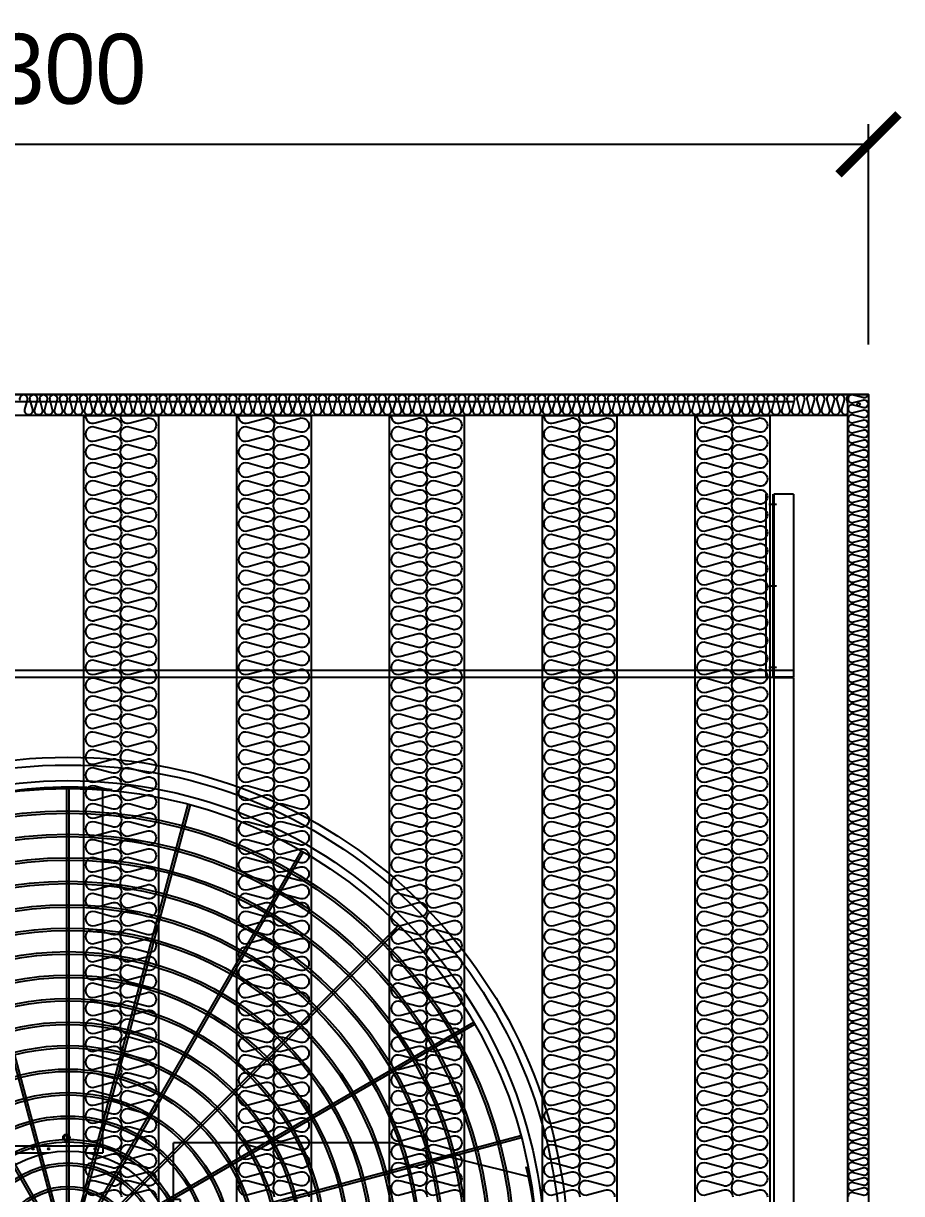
# Model space of a CAD drawing. Header units: millimetres. Extents: x 2458 to 31865, y 2044 to 22839.
# Drawn here: x 7449 to 9207, y 10378 to 12720 of the extents above; entities that cross this region are included whole.
import ezdxf

# ---------------------------------------------------------------- set-up
doc = ezdxf.new("R2010")
doc.units = ezdxf.units.MM
doc.linetypes.add('CENTER', pattern=[2, 1.25, -0.25, 0.25, -0.25])
doc.linetypes.add('HIDDEN', pattern=[0.375, 0.25, -0.125])
for name, color, linetype in [('center', 1, 'CENTER'), ('LINE', 7, 'Continuous'), ('SMS', 220, 'Continuous'), ('냉각탑', 4, 'Continuous'), ('냉각탑_dim', 1, 'Continuous'), ('숨은선', 5, 'HIDDEN')]:
    doc.layers.add(name, color=color, linetype=linetype)
doc.styles.add('HY울릉도L', font='')
doc.styles.get('HY울릉도L').set_extended_font_data('HY울릉도L')
doc.dimstyles.new('성지DIM', dxfattribs={"dimtxt": 3.5, "dimasz": 3, "dimexe": 1, "dimexo": 2.5, "dimgap": 2, "dimtad": 1, "dimdec": 0, "dimzin": 3, "dimdsep": 46, "dimtxsty": 'HY울릉도L', "dimblk": 'ARCHTICK', "dimcen": -2, "dimclrd": 256, "dimclre": 256, "dimclrt": 7, "dimadec": 0, "dimazin": 0, "dimtfac": 1, "dimtdec": 0, "dimtofl": 0, "dimtmove": 0, "dimatfit": 3, "dimfxl": 1, "dimtolj": 1, "dimtzin": 0, "dimlwe": -1, "dimarcsym": 0})

# ---------------------------------------------------------------- blocks, each defined once
blk = doc.blocks.new('_ArchTick')
at = {"color": 0, "linetype": 'ByBlock', "const_width": 0.15}
blk.add_lwpolyline([(-0.5, -0.5), (0.5, 0.5)], dxfattribs=at)
blk = doc.blocks.new('*D404')
at = {"layer": 'Defpoints', "color": 0, "transparency": 16777216}
for p in [(9141.1, 12477.7), (5841.3, 11977.3), (9141.1, 11977.3)]:
    blk.add_point(p, dxfattribs=at)
at = {"layer": '냉각탑_dim', "transparency": 16777216}
for p, q in [((5841.3, 12077.3), (5841.3, 12517.7)), ((9141.1, 12077.3), (9141.1, 12517.7))]:
    blk.add_line(p, q, dxfattribs=at)
at = {"layer": '냉각탑_dim', "lineweight": -2, "transparency": 16777216}
blk.add_line((5841.3, 12477.7), (9141.1, 12477.7), dxfattribs=at)
at = {"layer": '냉각탑_dim', "lineweight": -2, "transparency": 16777216, "xscale": 120, "yscale": 120, "zscale": 120, "rotation": 180}
blk.add_blockref('_ArchTick', (5841.3, 12477.7), dxfattribs=at)
at = {"layer": '냉각탑_dim', "lineweight": -2, "transparency": 16777216, "xscale": 120, "yscale": 120, "zscale": 120}
blk.add_blockref('_ArchTick', (9141.1, 12477.7), dxfattribs=at)
at = {"layer": '냉각탑_dim', "color": 7, "transparency": 16777216, "insert": (7491.2, 12627.7), "char_height": 140, "attachment_point": 5, "style": 'HY울릉도L'}
blk.add_mtext('\\A1;3300', dxfattribs=at)
blk = doc.blocks.new('A$C1FB73ED1')
for p, q in [((1277, 1342.9), (1277, 2480)), ((1283, 1342.9), (1283, 2480)), ((1260.8, 1340), (966.5, 2438.3)), ((1266.6, 1341.6), (972.3, 2439.9)), ((1293.4, 1341.6), (1587.7, 2439.9)), ((1299.2, 1340), (1593.5, 2438.3)), ((1245.9, 1333), (677.4, 2317.7)), ((1251.1, 1336), (682.6, 2320.7)), ((1308.9, 1336), (1877.4, 2320.7)), ((1314.1, 1333), (1882.6, 2317.7)), ((1233.4, 1322.4), (429.4, 2126.4)), ((1237.6, 1326.6), (433.6, 2130.6)), ((1322.4, 1326.6), (2126.4, 2130.6)), ((1326.6, 1322.4), (2130.6, 2126.4)), ((1224, 1308.9), (239.3, 1877.4)), ((1227, 1314.1), (242.3, 1882.6)), ((1333, 1314.1), (2317.7, 1882.6)), ((1336, 1308.9), (2320.7, 1877.4)), ((1218.4, 1293.4), (120.1, 1587.7)), ((1220, 1299.2), (121.7, 1593.5)), ((1340, 1299.2), (2438.3, 1593.5)), ((1341.6, 1293.4), (2439.9, 1587.7)), ((1217.1, 1283), (80, 1283)), ((1217.1, 1277), (80, 1277)), ((1218.4, 1266.6), (120.1, 972.3)), ((1220, 1260.8), (121.7, 966.5)), ((1340, 1260.8), (2438.3, 966.5)), ((1341.6, 1266.6), (2439.9, 972.3)), ((1342.9, 1283), (2480, 1283)), ((1342.9, 1277), (2480, 1277)), ((1224, 1251.1), (239.3, 682.6)), ((1227, 1245.9), (242.3, 677.4)), ((1233.4, 1237.6), (429.4, 433.6)), ((1237.6, 1233.4), (433.6, 429.4)), ((1245.9, 1227), (677.4, 242.3)), ((1314.1, 1227), (1882.6, 242.3)), ((1322.4, 1233.4), (2126.4, 429.4)), ((1326.6, 1237.6), (2130.6, 433.6)), ((1333, 1245.9), (2317.7, 677.4)), ((1336, 1251.1), (2320.7, 682.6)), ((1251.1, 1224), (682.6, 239.3)), ((1260.8, 1220), (966.5, 121.7)), ((1266.6, 1218.4), (972.3, 120.1)), ((1277, 1217.1), (1277, 80)), ((1283, 1217.1), (1283, 80)), ((1293.4, 1218.4), (1587.7, 120.1)), ((1299.2, 1220), (1593.5, 121.7)), ((1308.9, 1224), (1877.4, 239.3))]:
    blk.add_line(p, q)
for radius in [1280, 1260, 1220, 1200]:
    blk.add_circle((1280, 1280), radius)
at = {"ltscale": 5}
for radius in [1143, 1137, 1083, 1077, 1023, 1017, 963, 957, 903, 897, 843, 837, 783, 777, 723, 717, 663, 657, 603, 597, 543, 537, 483, 477, 423, 417, 363, 357, 303, 297, 243, 237, 183, 177, 123, 117, 63, 57, 40, 21]:
    blk.add_circle((1280, 1280), radius, dxfattribs=at)
at = {"color": 7}
blk.add_circle((1280, 1280), 273.5, dxfattribs=at)
at = {"layer": 'LINE', "color": 7}
for p, q in [((985.2, 2053.4), (1071.5, 2459.4)), ((1368.2, 2477.5), (1368.2, 1567)), ((985.2, 2053.4), (985.2, 1550)), ((1130.8, 1567), (1369.4, 1567)), ((1130.8, 1567), (1369.4, 1567)), ((1130.8, 1567), (1130.8, 1549)), ((1130.8, 1567), (1130.8, 1549)), ((1369.4, 1567), (1369.4, 1549)), ((1369.4, 1567), (1369.4, 1549)), ((2111.5, 1574.8), (1550, 1574.8)), ((1550, 1429.2), (1550, 1574.8)), ((1550, 1429.2), (1550, 1574.8)), ((2111.5, 1574.8), (2457.5, 1488.5)), ((1130.8, 1550), (985.2, 1550)), ((1130.8, 1550), (985.2, 1550)), ((1130.8, 1549), (1230.5, 1549)), ((1130.8, 1549), (1230.5, 1549)), ((1329.5, 1549), (1369.4, 1549)), ((1329.5, 1549), (1369.4, 1549)), ((1549, 1429.2), (1549, 1329.5)), ((1549, 1429.2), (1549, 1329.5)), ((1567, 1429.2), (1549, 1429.2)), ((1567, 1429.2), (1549, 1429.2)), ((1567, 1429.2), (1567, 1190.6)), ((1567, 1429.2), (1567, 1190.6)), ((84.4, 1368.2), (993, 1368.2)), ((84.4, 1368.2), (993, 1368.2)), ((993, 1130.8), (993, 1369.4)), ((993, 1130.8), (993, 1369.4)), ((993, 1369.4), (1011, 1369.4)), ((993, 1369.4), (1011, 1369.4)), ((993, 1130.8), (993, 1369.4)), ((993, 1130.8), (993, 1369.4)), ((993, 1369.4), (1011, 1369.4)), ((993, 1369.4), (1011, 1369.4)), ((1011, 1329.5), (1011, 1369.4)), ((1011, 1329.5), (1011, 1369.4)), ((1011, 1329.5), (1011, 1369.4)), ((1011, 1329.5), (1011, 1369.4)), ((1011, 1130.8), (1011, 1230.5)), ((1011, 1130.8), (1011, 1230.5)), ((1011, 1130.8), (1011, 1230.5)), ((1011, 1130.8), (1011, 1230.5)), ((1549, 1230.5), (1549, 1190.6)), ((1549, 1230.5), (1549, 1190.6)), ((1567, 1190.6), (1549, 1190.6)), ((1567, 1190.6), (1549, 1190.6)), ((2475.6, 1191.8), (1567, 1191.8)), ((993, 1130.8), (1011, 1130.8)), ((993, 1130.8), (1011, 1130.8)), ((993, 1130.8), (1011, 1130.8)), ((993, 1130.8), (1011, 1130.8)), ((1010, 1130.8), (1010, 985.2)), ((1010, 1130.8), (1010, 985.2)), ((1010, 1130.8), (1010, 985.2)), ((1010, 1130.8), (1010, 985.2)), ((508.5, 985.2), (102.5, 1071.5)), ((1230.5, 1011), (1190.6, 1011)), ((1190.6, 993), (1190.6, 1011)), ((1230.5, 1011), (1190.6, 1011)), ((1190.6, 993), (1190.6, 1011)), ((1429.2, 993), (1190.6, 993)), ((1429.2, 993), (1190.6, 993)), ((1191.8, 82.5), (1191.8, 993)), ((1429.2, 1011), (1329.5, 1011)), ((1429.2, 1011), (1329.5, 1011)), ((1429.2, 993), (1429.2, 1011)), ((1429.2, 993), (1429.2, 1011)), ((1429.2, 1010), (1574.8, 1010)), ((1429.2, 1010), (1574.8, 1010)), ((1574.8, 506.6), (1574.8, 1010)), ((508.5, 985.2), (1010, 985.2)), ((508.5, 985.2), (1010, 985.2)), ((1574.8, 506.6), (1488.5, 100.6)), ((1512.8, 104.1), (1512.8, 106.1)), ((1166.8, 83), (1166.8, 85)), ((1393.2, 83), (1393.2, 85))]:
    blk.add_line(p, q, dxfattribs=at)
for points in [[(1272.3, 1594.4), (1268.5, 1587.9), (1272.3, 1581.4), (1279.8, 1581.4), (1283.5, 1587.9), (1279.8, 1594.4)], [(1272.3, 1594.4), (1268.5, 1587.9), (1272.3, 1581.4), (1279.8, 1581.4), (1283.5, 1587.9), (1279.8, 1594.4)], [(1594.4, 1287.7), (1587.9, 1291.5), (1581.4, 1287.7), (1581.4, 1280.2), (1587.9, 1276.5), (1594.4, 1280.2)], [(1594.4, 1287.7), (1587.9, 1291.5), (1581.4, 1287.7), (1581.4, 1280.2), (1587.9, 1276.5), (1594.4, 1280.2)], [(965.6, 1272.3), (972.1, 1268.5), (978.6, 1272.3), (978.6, 1279.8), (972.1, 1283.5), (965.6, 1279.8)], [(965.6, 1272.3), (972.1, 1268.5), (978.6, 1272.3), (978.6, 1279.8), (972.1, 1283.5), (965.6, 1279.8)], [(965.6, 1272.3), (972.1, 1268.5), (978.6, 1272.3), (978.6, 1279.8), (972.1, 1283.5), (965.6, 1279.8)], [(965.6, 1272.3), (972.1, 1268.5), (978.6, 1272.3), (978.6, 1279.8), (972.1, 1283.5), (965.6, 1279.8)], [(1287.7, 965.6), (1291.5, 972.1), (1287.7, 978.6), (1280.2, 978.6), (1276.5, 972.1), (1280.2, 965.6)], [(1287.7, 965.6), (1291.5, 972.1), (1287.7, 978.6), (1280.2, 978.6), (1276.5, 972.1), (1280.2, 965.6)]]:
    blk.add_lwpolyline(points, close=True, dxfattribs=at)
for centre, radius in [((1276, 1587.9), 8.5), ((1276, 1587.9), 8.5), ((1190.6, 1559), 2), ((1190.6, 1559), 2), ((1230.6, 1559), 2), ((1230.6, 1559), 2), ((1349.6, 1559), 2), ((1349.6, 1559), 2), ((1001, 1349.6), 2), ((1001, 1349.6), 2), ((1001, 1349.6), 2), ((1001, 1349.6), 2), ((1559, 1369.4), 2), ((1559, 1369.4), 2), ((1559, 1329.4), 2), ((1559, 1329.4), 2), ((1587.9, 1284), 8.5), ((1587.9, 1284), 8.5), ((972.1, 1276), 8.5), ((972.1, 1276), 8.5), ((972.1, 1276), 8.5), ((972.1, 1276), 8.5), ((1001, 1230.6), 2), ((1001, 1230.6), 2), ((1001, 1230.6), 2), ((1001, 1230.6), 2), ((1559, 1210.4), 2), ((1559, 1210.4), 2), ((1001, 1190.6), 2), ((1001, 1190.6), 2), ((1001, 1190.6), 2), ((1001, 1190.6), 2), ((1210.4, 1001), 2), ((1210.4, 1001), 2), ((1329.4, 1001), 2), ((1329.4, 1001), 2), ((1369.4, 1001), 2), ((1369.4, 1001), 2), ((1284, 972.1), 8.5), ((1284, 972.1), 8.5)]:
    blk.add_circle(centre, radius, dxfattribs=at)
for centre, radius, start, end in [((1280, 1483.4), 1000, 83.5007, 103.4595), ((1280, 1483.4), 998, 83.4876, 103.487), ((1481.5, 1280), 998, 353.4876, 13.487), ((1481.5, 1280), 1000, 353.5007, 13.4595), ((1078.5, 1280), 1000, 173.5007, 193.4595), ((1078.5, 1280), 998, 173.4876, 193.487), ((1280, 1076.6), 998, 263.4876, 283.487), ((1280, 1076.6), 1000, 263.5007, 283.4595)]:
    blk.add_arc(centre, radius, start, end, dxfattribs=at)
blk = doc.blocks.new('sp 300rt')
at = {"color": 7}
for p, q in [((-53856.4, -79719.9), (-53856.4, -82797.9)), ((-53706.4, -79719.9), (-53706.4, -82797.9))]:
    blk.add_line(p, q, dxfattribs=at)
blk.add_line((-53856.4, -79719.9), (-53706.4, -79719.9))
at = {"layer": 'SMS', "color": 5}
for points in [[(-53852.3, -79719.9, 0.560142), (-53833, -79734.8), (-53800.1, -79725.9, -0.524856), (-53780.6, -79739.4, -0.524856), (-53800.1, -79752.8), (-53833, -79743.9, 1.449198), (-53833, -79770.8), (-53800.1, -79761.9, -0.524856), (-53780.6, -79775.3, -0.524856), (-53800.1, -79788.7), (-53833, -79779.8, 1.449198), (-53833, -79806.7), (-53800.1, -79797.8, -0.524856), (-53780.6, -79811.2, -0.524856), (-53800.1, -79824.6), (-53833, -79815.7, 1.449198), (-53833, -79842.6), (-53800.1, -79833.7, -0.524856), (-53780.6, -79847.1, -0.524856), (-53800.1, -79860.5), (-53833, -79851.6, 1.449198), (-53833, -79878.5), (-53800.1, -79869.6, -0.524856), (-53780.6, -79883, -0.524856), (-53800.1, -79896.4), (-53833, -79887.5, 1.449198), (-53833, -79914.4), (-53800.1, -79905.5, -0.524856), (-53780.6, -79918.9, -0.524856), (-53800.1, -79932.4), (-53833, -79923.4, 1.449198), (-53833, -79950.3), (-53800.1, -79941.4, -0.524856), (-53780.6, -79954.8, -0.524856), (-53800.1, -79968.3), (-53833, -79959.4, 1.449198), (-53833, -79986.2), (-53800.1, -79977.3, -0.524856), (-53780.6, -79990.7, -0.524856), (-53800.1, -80004.2), (-53833, -79995.3, 1.449198), (-53833, -80022.1), (-53800.1, -80013.2, -0.524856), (-53780.6, -80026.7, -0.524856), (-53800.1, -80040.1), (-53833, -80031.2, 1.449198), (-53833, -80058), (-53800.1, -80049.1, -0.524856), (-53780.6, -80062.6, -0.524856), (-53800.1, -80076), (-53833, -80067.1, 1.449198), (-53833, -80093.9), (-53800.1, -80085, -0.524856), (-53780.6, -80098.5, -0.524856), (-53800.1, -80111.9), (-53833, -80103, 1.449198), (-53833, -80129.9), (-53800.1, -80121, -0.524856), (-53780.6, -80134.4, -0.417249), (-53795.1, -80148.7)], [(-53782.7, -79719.9, 0.560142), (-53763.3, -79734.8), (-53730.4, -79725.9, -0.524856), (-53711, -79739.4, -0.524856), (-53730.4, -79752.8), (-53763.3, -79743.9, 1.449198), (-53763.3, -79770.8), (-53730.4, -79761.9, -0.524856), (-53711, -79775.3, -0.524856), (-53730.4, -79788.7), (-53763.3, -79779.8, 1.449198), (-53763.3, -79806.7), (-53730.4, -79797.8, -0.524856), (-53711, -79811.2, -0.524856), (-53730.4, -79824.6), (-53763.3, -79815.7, 1.449198), (-53763.3, -79842.6), (-53730.4, -79833.7, -0.524856), (-53711, -79847.1, -0.524856), (-53730.4, -79860.5), (-53763.3, -79851.6, 1.449198), (-53763.3, -79878.5), (-53730.4, -79869.6, -0.524856), (-53711, -79883, -0.524856), (-53730.4, -79896.4), (-53763.3, -79887.5, 1.449198), (-53763.3, -79914.4), (-53730.4, -79905.5, -0.524856), (-53711, -79918.9, -0.524856), (-53730.4, -79932.4), (-53763.3, -79923.4, 1.449198), (-53763.3, -79950.3), (-53730.4, -79941.4, -0.524856), (-53711, -79954.8, -0.524856), (-53730.4, -79968.3), (-53763.3, -79959.4, 1.449198), (-53763.3, -79986.2), (-53730.4, -79977.3, -0.524856), (-53711, -79990.7, -0.524856), (-53730.4, -80004.2), (-53763.3, -79995.3, 1.449198), (-53763.3, -80022.1), (-53730.4, -80013.2, -0.524856), (-53711, -80026.7, -0.524856), (-53730.4, -80040.1), (-53763.3, -80031.2, 1.449198), (-53763.3, -80058), (-53730.4, -80049.1, -0.524856), (-53711, -80062.6, -0.524856), (-53730.4, -80076), (-53763.3, -80067.1, 1.449198), (-53763.3, -80093.9), (-53730.4, -80085, -0.524856), (-53711, -80098.5, -0.524856), (-53730.4, -80111.9), (-53763.3, -80103, 1.449198), (-53763.3, -80129.9), (-53730.4, -80121, -0.524856), (-53711, -80134.4, -0.417249), (-53725.5, -80148.7)], [(-53852, -80120, 0.446849), (-53833, -80129.9), (-53800.1, -80121, -0.524856), (-53780.6, -80134.4, -0.524856), (-53800.1, -80147.8), (-53833, -80138.9, 1.449198), (-53833, -80165.8), (-53800.1, -80156.9, -0.524856), (-53780.6, -80170.3, -0.524856), (-53800.1, -80183.7), (-53833, -80174.8, 1.449198), (-53833, -80201.7), (-53800.1, -80192.8, -0.524856), (-53780.6, -80206.2, -0.524856), (-53800.1, -80219.6), (-53833, -80210.7, 1.449198), (-53833, -80237.6), (-53800.1, -80228.7, -0.524856), (-53780.6, -80242.1, -0.524856), (-53800.1, -80255.5), (-53833, -80246.6, 1.449198), (-53833, -80273.5), (-53800.1, -80264.6, -0.524856), (-53780.6, -80278, -0.524856), (-53800.1, -80291.5), (-53833, -80282.5, 1.449198), (-53833, -80309.4), (-53800.1, -80300.5, -0.524856), (-53780.6, -80313.9, -0.524856), (-53800.1, -80327.4), (-53833, -80318.5, 1.449198), (-53833, -80345.3), (-53800.1, -80336.4, -0.524856), (-53780.6, -80349.8, -0.524856), (-53800.1, -80363.3), (-53833, -80354.4, 1.449198), (-53833, -80381.2), (-53800.1, -80372.3, -0.524856), (-53780.6, -80385.8, -0.524856), (-53800.1, -80399.2), (-53833, -80390.3, 1.449198), (-53833, -80417.1), (-53800.1, -80408.2, -0.524856), (-53780.6, -80421.7, -0.524856), (-53800.1, -80435.1), (-53833, -80426.2, 1.449198), (-53833, -80453), (-53800.1, -80444.1, -0.524856), (-53780.6, -80457.6, -0.524856), (-53800.1, -80471), (-53833, -80462.1, 1.449198), (-53833, -80489), (-53800.1, -80480.1, -0.524856), (-53780.6, -80493.5, -0.524856), (-53800.1, -80506.9), (-53833, -80498, 1.449198), (-53833, -80524.9), (-53800.1, -80516, -0.524856), (-53780.6, -80529.4, -0.524856), (-53800.1, -80542.8), (-53833, -80533.9, 1.449198), (-53833, -80560.8), (-53800.1, -80551.9, -0.524856), (-53780.6, -80565.3, -0.524856), (-53800.1, -80578.7), (-53833, -80569.8, 1.449198), (-53833, -80596.7), (-53800.1, -80587.8, -0.524856), (-53780.6, -80601.2, -0.524856), (-53800.1, -80614.6), (-53833, -80605.7, 1.449198), (-53833, -80632.6), (-53800.1, -80623.7, -0.524856), (-53780.6, -80637.1, -0.524856), (-53800.1, -80650.6), (-53833, -80641.6, 1.449198), (-53833, -80668.5), (-53800.1, -80659.6, -0.524856), (-53780.6, -80673, -0.524856), (-53800.1, -80686.5), (-53833, -80677.6, 1.449198), (-53833, -80704.4), (-53800.1, -80695.5, -0.524856), (-53780.6, -80708.9, -0.524856), (-53800.1, -80722.4), (-53833, -80713.5, 1.449198), (-53833, -80740.3), (-53800.1, -80731.4, -0.524856), (-53780.6, -80744.9, -0.524856), (-53800.1, -80758.3), (-53833, -80749.4, 1.449198), (-53833, -80776.2), (-53800.1, -80767.3, -0.524856), (-53780.6, -80780.8, -0.524856), (-53800.1, -80794.2), (-53833, -80785.3, 1.449198), (-53833, -80812.1), (-53800.1, -80803.2, -0.524856), (-53780.6, -80816.7, -0.524856), (-53800.1, -80830.1), (-53833, -80821.2, 1.449198), (-53833, -80848.1), (-53800.1, -80839.2, -0.524856), (-53780.6, -80852.6, -0.524856), (-53800.1, -80866), (-53833, -80857.1, 1.449198), (-53833, -80884), (-53800.1, -80875.1, -0.524856), (-53780.6, -80888.5, -0.524856), (-53800.1, -80901.9), (-53833, -80893, 1.449198), (-53833, -80919.9), (-53800.1, -80911, -0.524856), (-53780.6, -80924.4, -0.524856), (-53800.1, -80937.8), (-53833, -80928.9, 1.449198), (-53833, -80955.8), (-53800.1, -80946.9, -0.524856), (-53780.6, -80960.3, -0.524856), (-53800.1, -80973.7), (-53833, -80964.8, 1.449198), (-53833, -80991.7), (-53800.1, -80982.8, -0.524856), (-53780.6, -80996.2, -0.524856), (-53800.1, -81009.7), (-53833, -81000.7, 1.449198), (-53833, -81027.6), (-53800.1, -81018.7, -0.524856), (-53780.6, -81032.1, -0.524856), (-53800.1, -81045.6), (-53833, -81036.7, 1.449198), (-53833, -81063.5), (-53800.1, -81054.6, -0.524856), (-53780.6, -81068, -0.524856), (-53800.1, -81081.5), (-53833, -81072.6, 1.449198), (-53833, -81099.4), (-53800.1, -81090.5, -0.524856), (-53780.6, -81104, -0.524856), (-53800.1, -81117.4), (-53833, -81108.5, 1.449198), (-53833, -81135.3), (-53800.1, -81126.4, -0.524856), (-53780.6, -81139.9, -0.524856), (-53800.1, -81153.3), (-53833, -81144.4, 1.449198), (-53833, -81171.2), (-53800.1, -81162.3, -0.524856), (-53780.6, -81175.8, -0.417249), (-53795.1, -81190.1)], [(-53782.3, -80120, 0.446849), (-53763.3, -80129.9), (-53730.4, -80121, -0.524856), (-53711, -80134.4, -0.524856), (-53730.4, -80147.8), (-53763.3, -80138.9, 1.449198), (-53763.3, -80165.8), (-53730.4, -80156.9, -0.524856), (-53711, -80170.3, -0.524856), (-53730.4, -80183.7), (-53763.3, -80174.8, 1.449198), (-53763.3, -80201.7), (-53730.4, -80192.8, -0.524856), (-53711, -80206.2, -0.524856), (-53730.4, -80219.6), (-53763.3, -80210.7, 1.449198), (-53763.3, -80237.6), (-53730.4, -80228.7, -0.524856), (-53711, -80242.1, -0.524856), (-53730.4, -80255.5), (-53763.3, -80246.6, 1.449198), (-53763.3, -80273.5), (-53730.4, -80264.6, -0.524856), (-53711, -80278, -0.524856), (-53730.4, -80291.5), (-53763.3, -80282.5, 1.449198), (-53763.3, -80309.4), (-53730.4, -80300.5, -0.524856), (-53711, -80313.9, -0.524856), (-53730.4, -80327.4), (-53763.3, -80318.5, 1.449198), (-53763.3, -80345.3), (-53730.4, -80336.4, -0.524856), (-53711, -80349.8, -0.524856), (-53730.4, -80363.3), (-53763.3, -80354.4, 1.449198), (-53763.3, -80381.2), (-53730.4, -80372.3, -0.524856), (-53711, -80385.8, -0.524856), (-53730.4, -80399.2), (-53763.3, -80390.3, 1.449198), (-53763.3, -80417.1), (-53730.4, -80408.2, -0.524856), (-53711, -80421.7, -0.524856), (-53730.4, -80435.1), (-53763.3, -80426.2, 1.449198), (-53763.3, -80453), (-53730.4, -80444.1, -0.524856), (-53711, -80457.6, -0.524856), (-53730.4, -80471), (-53763.3, -80462.1, 1.449198), (-53763.3, -80489), (-53730.4, -80480.1, -0.524856), (-53711, -80493.5, -0.524856), (-53730.4, -80506.9), (-53763.3, -80498, 1.449198), (-53763.3, -80524.9), (-53730.4, -80516, -0.524856), (-53711, -80529.4, -0.524856), (-53730.4, -80542.8), (-53763.3, -80533.9, 1.449198), (-53763.3, -80560.8), (-53730.4, -80551.9, -0.524856), (-53711, -80565.3, -0.524856), (-53730.4, -80578.7), (-53763.3, -80569.8, 1.449198), (-53763.3, -80596.7), (-53730.4, -80587.8, -0.524856), (-53711, -80601.2, -0.524856), (-53730.4, -80614.6), (-53763.3, -80605.7, 1.449198), (-53763.3, -80632.6), (-53730.4, -80623.7, -0.524856), (-53711, -80637.1, -0.524856), (-53730.4, -80650.6), (-53763.3, -80641.6, 1.449198), (-53763.3, -80668.5), (-53730.4, -80659.6, -0.524856), (-53711, -80673, -0.524856), (-53730.4, -80686.5), (-53763.3, -80677.6, 1.449198), (-53763.3, -80704.4), (-53730.4, -80695.5, -0.524856), (-53711, -80708.9, -0.524856), (-53730.4, -80722.4), (-53763.3, -80713.5, 1.449198), (-53763.3, -80740.3), (-53730.4, -80731.4, -0.524856), (-53711, -80744.9, -0.524856), (-53730.4, -80758.3), (-53763.3, -80749.4, 1.449198), (-53763.3, -80776.2), (-53730.4, -80767.3, -0.524856), (-53711, -80780.8, -0.524856), (-53730.4, -80794.2), (-53763.3, -80785.3, 1.449198), (-53763.3, -80812.1), (-53730.4, -80803.2, -0.524856), (-53711, -80816.7, -0.524856), (-53730.4, -80830.1), (-53763.3, -80821.2, 1.449198), (-53763.3, -80848.1), (-53730.4, -80839.2, -0.524856), (-53711, -80852.6, -0.524856), (-53730.4, -80866), (-53763.3, -80857.1, 1.449198), (-53763.3, -80884), (-53730.4, -80875.1, -0.524856), (-53711, -80888.5, -0.524856), (-53730.4, -80901.9), (-53763.3, -80893, 1.449198), (-53763.3, -80919.9), (-53730.4, -80911, -0.524856), (-53711, -80924.4, -0.524856), (-53730.4, -80937.8), (-53763.3, -80928.9, 1.449198), (-53763.3, -80955.8), (-53730.4, -80946.9, -0.524856), (-53711, -80960.3, -0.524856), (-53730.4, -80973.7), (-53763.3, -80964.8, 1.449198), (-53763.3, -80991.7), (-53730.4, -80982.8, -0.524856), (-53711, -80996.2, -0.524856), (-53730.4, -81009.7), (-53763.3, -81000.7, 1.449198), (-53763.3, -81027.6), (-53730.4, -81018.7, -0.524856), (-53711, -81032.1, -0.524856), (-53730.4, -81045.6), (-53763.3, -81036.7, 1.449198), (-53763.3, -81063.5), (-53730.4, -81054.6, -0.524856), (-53711, -81068, -0.524856), (-53730.4, -81081.5), (-53763.3, -81072.6, 1.449198), (-53763.3, -81099.4), (-53730.4, -81090.5, -0.524856), (-53711, -81104, -0.524856), (-53730.4, -81117.4), (-53763.3, -81108.5, 1.449198), (-53763.3, -81135.3), (-53730.4, -81126.4, -0.524856), (-53711, -81139.9, -0.524856), (-53730.4, -81153.3), (-53763.3, -81144.4, 1.449198), (-53763.3, -81171.2), (-53730.4, -81162.3, -0.524856), (-53711, -81175.8, -0.417249), (-53725.5, -81190.1)], [(-53852, -81161.4, 0.446849), (-53833, -81171.2), (-53800.1, -81162.3, -0.524856), (-53780.6, -81175.8, -0.524856), (-53800.1, -81189.2), (-53833, -81180.3, 1.449198), (-53833, -81207.2), (-53800.1, -81198.3, -0.524856), (-53780.6, -81211.7, -0.524856), (-53800.1, -81225.1), (-53833, -81216.2, 1.449198), (-53833, -81243.1), (-53800.1, -81234.2, -0.524856), (-53780.6, -81247.6, -0.524856), (-53800.1, -81261), (-53833, -81252.1, 1.449198), (-53833, -81279), (-53800.1, -81270.1, -0.524856), (-53780.6, -81283.5, -0.524856)], [(-53782.3, -81161.4, 0.446849), (-53763.3, -81171.2), (-53730.4, -81162.3, -0.524856), (-53711, -81175.8, -0.524856), (-53730.4, -81189.2), (-53763.3, -81180.3, 1.449198), (-53763.3, -81207.2), (-53730.4, -81198.3, -0.524856), (-53711, -81211.7, -0.524856), (-53730.4, -81225.1), (-53763.3, -81216.2, 1.449198), (-53763.3, -81243.1), (-53730.4, -81234.2, -0.524856), (-53711, -81247.6, -0.524856), (-53730.4, -81261), (-53763.3, -81252.1, 1.449198), (-53763.3, -81279), (-53730.4, -81270.1, -0.524856), (-53711, -81283.5, -0.524856)]]:
    blk.add_lwpolyline(points, format="xyb", dxfattribs=at)
blk = doc.blocks.new('3')
for p, q in [((8296.3, 11977.3), (5841.3, 11977.3)), ((6032.6, 11977.3), (8991.1, 11977.3)), ((8296.3, 11977.3), (9141.3, 11977.3)), ((9141.3, 11977.3), (9141.3, 8777.3)), ((6046.7, 11963.2), (8991.1, 11963.2)), ((8935.8, 11777.3), (8935.8, 11411.6)), ((8949.8, 11777.3), (8949.8, 11411.6)), ((8951.7, 11777.3), (8951.7, 11411.6)), ((8991.1, 11777.3), (8951.7, 11777.3)), ((8991.1, 11777.3), (8991.1, 11411.6)), ((6032.6, 11411.6), (8991.1, 11411.6)), ((6093.5, 11425.7), (8991.1, 11425.7)), ((8991.1, 11411.6), (8951.7, 11411.6)), ((8951.7, 11409.8), (8951.7, 9247.9)), ((8991.1, 11409.8), (8951.7, 11409.8)), ((8991.1, 11409.8), (8991.1, 9247.9))]:
    blk.add_line(p, q)
at = {"color": 7}
for p, q in [((5841.3, 11977.3), (8296.3, 11977.3)), ((9141.3, 11977.3), (8296.3, 11977.3)), ((9099.3, 11977.3), (9099.3, 8857.3)), ((9141.3, 11977.3), (9141.3, 8777.3)), ((9099.3, 11935.3), (5883.3, 11935.3))]:
    blk.add_line(p, q, dxfattribs=at)
at = {"ltscale": 500, "elevation": 0}
blk.add_lwpolyline([(5841.3, 11977.3), (9141.1, 11977.3), (9141.1, 8777.3), (5841.3, 8777.3)], close=True, dxfattribs=at)
blk.add_circle((9121.3, 11957.3), 3)
at = {"layer": 'center'}
for p, q in [((8941.9, 11757.6), (8957.8, 11757.6)), ((8941.9, 11594.5), (8957.8, 11594.5)), ((8941.9, 11431.3), (8957.8, 11431.3))]:
    blk.add_line(p, q, dxfattribs=at)
at = {"layer": 'SMS', "color": 5, "elevation": 0}
for points in [[(7746.7, 11976.1, 0.446849), (7741.3, 11965.5), (7746.2, 11947.2, -0.524856), (7738.8, 11936.4, -0.524856), (7731.3, 11947.2), (7736.2, 11965.5, 1.449198), (7721.3, 11965.5), (7726.3, 11947.2, -0.524856), (7718.8, 11936.4, -0.524856), (7711.3, 11947.2), (7716.3, 11965.5, 1.449198), (7701.4, 11965.5), (7706.3, 11947.2, -0.524856), (7698.9, 11936.4, -0.524856), (7691.4, 11947.2), (7696.3, 11965.5, 1.449198), (7681.4, 11965.5), (7686.4, 11947.2, -0.524856), (7678.9, 11936.4, -0.524856), (7671.4, 11947.2), (7676.4, 11965.5, 1.449198), (7661.5, 11965.5), (7666.4, 11947.2, -0.524856), (7659, 11936.4, -0.524856), (7651.5, 11947.2), (7656.4, 11965.5, 1.449198), (7641.5, 11965.5), (7646.5, 11947.2, -0.524856), (7639, 11936.4, -0.524856), (7631.5, 11947.2), (7636.5, 11965.5, 1.449198), (7621.6, 11965.5), (7626.5, 11947.2, -0.524856), (7619.1, 11936.4, -0.524856), (7611.6, 11947.2), (7616.5, 11965.5, 1.449198), (7601.6, 11965.5), (7606.6, 11947.2, -0.524856), (7599.1, 11936.4, -0.524856), (7591.6, 11947.2), (7596.6, 11965.5, 1.449198), (7581.7, 11965.5), (7586.6, 11947.2, -0.524856), (7579.2, 11936.4, -0.524856), (7571.7, 11947.2), (7576.6, 11965.5, 1.449198), (7561.7, 11965.5), (7566.7, 11947.2, -0.524856), (7559.2, 11936.4, -0.524856), (7551.7, 11947.2), (7556.7, 11965.5, 1.449198), (7541.8, 11965.5), (7546.7, 11947.2, -0.524856), (7539.3, 11936.4, -0.524856), (7531.8, 11947.2), (7536.7, 11965.5, 1.449198), (7521.8, 11965.5), (7526.8, 11947.2, -0.524856), (7519.3, 11936.4, -0.524856), (7511.8, 11947.2), (7516.8, 11965.5, 1.449198), (7501.9, 11965.5), (7506.8, 11947.2, -0.524856), (7499.4, 11936.4, -0.524856), (7491.9, 11947.2), (7496.8, 11965.5, 1.449198), (7481.9, 11965.5), (7486.9, 11947.2, -0.524856), (7479.4, 11936.4, -0.524856), (7471.9, 11947.2), (7476.9, 11965.5, 1.449198), (7462, 11965.5), (7466.9, 11947.2, -0.524856), (7459.5, 11936.4, -0.524856), (7452, 11947.2), (7456.9, 11965.5, 1.449198), (7442, 11965.5)], [(8325.3, 11976.1, 0.446849), (8319.8, 11965.5), (8324.8, 11947.2, -0.524856), (8317.3, 11936.4, -0.524856), (8309.8, 11947.2), (8314.8, 11965.5, 1.449198), (8299.9, 11965.5), (8304.8, 11947.2, -0.524856), (8297.4, 11936.4, -0.524856), (8289.9, 11947.2), (8294.8, 11965.5, 1.449198), (8279.9, 11965.5), (8284.9, 11947.2, -0.524856), (8277.4, 11936.4, -0.524856), (8269.9, 11947.2), (8274.9, 11965.5, 1.449198), (8260, 11965.5), (8264.9, 11947.2, -0.524856), (8257.5, 11936.4, -0.524856), (8250, 11947.2), (8254.9, 11965.5, 1.449198), (8240, 11965.5), (8245, 11947.2, -0.524856), (8237.5, 11936.4, -0.524856), (8230, 11947.2), (8235, 11965.5, 1.449198), (8220.1, 11965.5), (8225, 11947.2, -0.524856), (8217.6, 11936.4, -0.524856), (8210.1, 11947.2), (8215, 11965.5, 1.449198), (8200.1, 11965.5), (8205.1, 11947.2, -0.524856), (8197.6, 11936.4, -0.524856), (8190.1, 11947.2), (8195.1, 11965.5, 1.449198), (8180.2, 11965.5), (8185.1, 11947.2, -0.524856), (8177.7, 11936.4, -0.524856), (8170.2, 11947.2), (8175.1, 11965.5, 1.449198), (8160.2, 11965.5), (8165.2, 11947.2, -0.524856), (8157.7, 11936.4, -0.524856), (8150.2, 11947.2), (8155.2, 11965.5, 1.449198), (8140.3, 11965.5), (8145.2, 11947.2, -0.524856), (8137.8, 11936.4, -0.524856), (8130.3, 11947.2), (8135.2, 11965.5, 1.449198), (8120.3, 11965.5), (8125.3, 11947.2, -0.524856), (8117.8, 11936.4, -0.524856), (8110.3, 11947.2), (8115.3, 11965.5, 1.449198), (8100.4, 11965.5), (8105.3, 11947.2, -0.524856), (8097.9, 11936.4, -0.524856), (8090.4, 11947.2), (8095.3, 11965.5, 1.449198), (8080.4, 11965.5), (8085.4, 11947.2, -0.524856), (8077.9, 11936.4, -0.524856), (8070.4, 11947.2), (8075.4, 11965.5, 1.449198), (8060.5, 11965.5), (8065.4, 11947.2, -0.524856), (8058, 11936.4, -0.524856), (8050.5, 11947.2), (8055.4, 11965.5, 1.449198), (8040.5, 11965.5), (8045.5, 11947.2, -0.524856), (8038, 11936.4, -0.524856), (8030.5, 11947.2), (8035.5, 11965.5, 1.449198), (8020.6, 11965.5), (8025.5, 11947.2, -0.524856), (8018.1, 11936.4, -0.524856), (8010.6, 11947.2), (8015.5, 11965.5, 1.449198), (8000.6, 11965.5), (8005.6, 11947.2, -0.524856), (7998.1, 11936.4, -0.524856), (7990.6, 11947.2), (7995.6, 11965.5, 1.449198), (7980.7, 11965.5), (7985.6, 11947.2, -0.524856), (7978.2, 11936.4, -0.524856), (7970.7, 11947.2), (7975.6, 11965.5, 1.449198), (7960.7, 11965.5), (7965.7, 11947.2, -0.524856), (7958.2, 11936.4, -0.524856), (7950.7, 11947.2), (7955.7, 11965.5, 1.449198), (7940.8, 11965.5), (7945.7, 11947.2, -0.524856), (7938.3, 11936.4, -0.524856), (7930.8, 11947.2), (7935.7, 11965.5, 1.449198), (7920.8, 11965.5), (7925.8, 11947.2, -0.524856), (7918.3, 11936.4, -0.524856), (7910.8, 11947.2), (7915.8, 11965.5, 1.449198), (7900.9, 11965.5), (7905.8, 11947.2, -0.524856), (7898.4, 11936.4, -0.524856), (7890.9, 11947.2), (7895.8, 11965.5, 1.449198), (7880.9, 11965.5), (7885.9, 11947.2, -0.524856), (7878.4, 11936.4, -0.524856), (7870.9, 11947.2), (7875.9, 11965.5, 1.449198), (7861, 11965.5), (7865.9, 11947.2, -0.524856), (7858.5, 11936.4, -0.524856), (7851, 11947.2), (7855.9, 11965.5, 1.449198), (7841, 11965.5), (7846, 11947.2, -0.524856), (7838.5, 11936.4, -0.524856), (7831, 11947.2), (7836, 11965.5, 1.449198), (7821.1, 11965.5), (7826, 11947.2, -0.524856), (7818.6, 11936.4, -0.524856), (7811.1, 11947.2), (7816, 11965.5, 1.449198), (7801.1, 11965.5), (7806.1, 11947.2, -0.524856), (7798.6, 11936.4, -0.524856), (7791.1, 11947.2), (7796.1, 11965.5, 1.449198), (7781.2, 11965.5), (7786.1, 11947.2, -0.524856), (7778.7, 11936.4, -0.524856), (7771.2, 11947.2), (7776.1, 11965.5, 1.449198), (7761.2, 11965.5), (7766.2, 11947.2, -0.524856), (7758.7, 11936.4, -0.524856), (7751.2, 11947.2), (7756.2, 11965.5, 1.449198), (7741.3, 11965.5), (7746.2, 11947.2, -0.524856), (7738.8, 11936.4, -0.417249), (7730.8, 11944.5)], [(8800.4, 11937.7, -0.144343), (8796.1, 11936.4, -0.524856), (8788.6, 11947.2), (8793.6, 11965.5, 1.449198), (8778.7, 11965.5), (8783.6, 11947.2, -0.524856), (8776.2, 11936.4, -0.524856), (8768.7, 11947.2), (8773.6, 11965.5, 1.449198), (8758.7, 11965.5), (8763.7, 11947.2, -0.524856), (8756.2, 11936.4, -0.524856), (8748.7, 11947.2), (8753.7, 11965.5, 1.449198), (8738.8, 11965.5), (8743.7, 11947.2, -0.524856), (8736.3, 11936.4, -0.524856), (8728.8, 11947.2), (8733.7, 11965.5, 1.449198), (8718.8, 11965.5), (8723.8, 11947.2, -0.524856), (8716.3, 11936.4, -0.524856), (8708.8, 11947.2), (8713.8, 11965.5, 1.449198), (8698.9, 11965.5), (8703.8, 11947.2, -0.524856), (8696.4, 11936.4, -0.524856), (8688.9, 11947.2), (8693.8, 11965.5, 1.449198), (8678.9, 11965.5), (8683.9, 11947.2, -0.524856), (8676.4, 11936.4, -0.524856), (8668.9, 11947.2), (8673.9, 11965.5, 1.449198), (8659, 11965.5), (8663.9, 11947.2, -0.524856), (8656.5, 11936.4, -0.524856), (8649, 11947.2), (8653.9, 11965.5, 1.449198), (8639, 11965.5), (8644, 11947.2, -0.524856), (8636.5, 11936.4, -0.524856), (8629, 11947.2), (8634, 11965.5, 1.449198), (8619.1, 11965.5), (8624, 11947.2, -0.524856), (8616.6, 11936.4, -0.524856), (8609.1, 11947.2), (8614, 11965.5, 1.449198), (8599.1, 11965.5), (8604.1, 11947.2, -0.524856), (8596.6, 11936.4, -0.524856), (8589.1, 11947.2), (8594.1, 11965.5, 1.449198), (8579.2, 11965.5), (8584.1, 11947.2, -0.524856), (8576.7, 11936.4, -0.524856), (8569.2, 11947.2), (8574.1, 11965.5, 1.449198), (8559.2, 11965.5), (8564.2, 11947.2, -0.524856), (8556.7, 11936.4, -0.524856), (8549.2, 11947.2), (8554.2, 11965.5, 1.449198), (8539.3, 11965.5), (8544.2, 11947.2, -0.524856), (8536.8, 11936.4, -0.524856), (8529.3, 11947.2), (8534.2, 11965.5, 1.449198), (8519.3, 11965.5), (8524.3, 11947.2, -0.524856), (8516.8, 11936.4, -0.524856), (8509.3, 11947.2), (8514.3, 11965.5, 1.449198), (8499.4, 11965.5), (8504.3, 11947.2, -0.524856), (8496.9, 11936.4, -0.524856), (8489.4, 11947.2), (8494.3, 11965.5, 1.449198), (8479.4, 11965.5), (8484.4, 11947.2, -0.524856), (8476.9, 11936.4, -0.524856), (8469.4, 11947.2), (8474.4, 11965.5, 1.449198), (8459.5, 11965.5), (8464.4, 11947.2, -0.524856), (8457, 11936.4, -0.524856), (8449.5, 11947.2), (8454.4, 11965.5, 1.449198), (8439.5, 11965.5), (8444.5, 11947.2, -0.524856), (8437, 11936.4, -0.524856), (8429.5, 11947.2), (8434.5, 11965.5, 1.449198), (8419.6, 11965.5), (8424.5, 11947.2, -0.524856), (8417.1, 11936.4, -0.524856), (8409.6, 11947.2), (8414.5, 11965.5, 1.449198), (8399.6, 11965.5), (8404.6, 11947.2, -0.524856), (8397.1, 11936.4, -0.524856), (8389.6, 11947.2), (8394.6, 11965.5, 1.449198), (8379.7, 11965.5), (8384.6, 11947.2, -0.524856), (8377.2, 11936.4, -0.524856), (8369.7, 11947.2), (8374.6, 11965.5, 1.449198), (8359.7, 11965.5), (8364.7, 11947.2, -0.524856), (8357.2, 11936.4, -0.524856), (8349.7, 11947.2), (8354.7, 11965.5, 1.449198), (8339.8, 11965.5), (8344.7, 11947.2, -0.524856), (8337.3, 11936.4, -0.524856), (8329.8, 11947.2), (8334.7, 11965.5, 1.449198), (8319.8, 11965.5), (8324.8, 11947.2, -0.524856), (8317.3, 11936.4, -0.417249), (8309.3, 11944.5)], [(9099.3, 11937.5, -0.131401), (9095.4, 11936.4, -0.524856), (9087.9, 11947.2), (9092.8, 11965.5, 1.449198), (9077.9, 11965.5), (9082.9, 11947.2, -0.524856), (9075.4, 11936.4, -0.524856), (9067.9, 11947.2), (9072.9, 11965.5, 1.449198), (9058, 11965.5), (9062.9, 11947.2, -0.524856), (9055.5, 11936.4, -0.524856), (9048, 11947.2), (9052.9, 11965.5, 1.449198), (9038, 11965.5), (9043, 11947.2, -0.524856), (9035.5, 11936.4, -0.524856), (9028, 11947.2), (9033, 11965.5, 1.449198), (9018.1, 11965.5), (9023, 11947.2, -0.524856), (9015.6, 11936.4, -0.524856), (9008.1, 11947.2), (9013, 11965.5, 1.449198), (8998.1, 11965.5), (9003.1, 11947.2, -0.524856), (8995.6, 11936.4, -0.524856), (8988.1, 11947.2), (8993.1, 11965.5, 1.449198), (8978.2, 11965.5), (8983.1, 11947.2, -0.524856), (8975.7, 11936.4, -0.524856), (8968.2, 11947.2), (8973.1, 11965.5, 1.449198), (8958.2, 11965.5), (8963.2, 11947.2, -0.524856), (8955.7, 11936.4, -0.524856), (8948.2, 11947.2), (8953.2, 11965.5, 1.449198), (8938.3, 11965.5), (8943.2, 11947.2, -0.524856), (8935.8, 11936.4, -0.524856), (8928.3, 11947.2), (8933.2, 11965.5, 1.449198), (8918.3, 11965.5), (8923.3, 11947.2, -0.524856), (8915.8, 11936.4, -0.524856), (8908.3, 11947.2), (8913.3, 11965.5, 1.449198), (8898.4, 11965.5), (8903.3, 11947.2, -0.524856), (8895.9, 11936.4, -0.524856), (8888.4, 11947.2), (8893.3, 11965.5, 1.449198), (8878.4, 11965.5), (8883.4, 11947.2, -0.524856), (8875.9, 11936.4, -0.524856), (8868.4, 11947.2), (8873.4, 11965.5, 1.449198), (8858.5, 11965.5), (8863.4, 11947.2, -0.524856), (8856, 11936.4, -0.524856), (8848.5, 11947.2), (8853.4, 11965.5, 1.449198), (8838.5, 11965.5), (8843.5, 11947.2, -0.524856), (8836, 11936.4, -0.524856), (8828.5, 11947.2), (8833.5, 11965.5, 1.449198), (8818.6, 11965.5), (8823.5, 11947.2, -0.524856), (8816.1, 11936.4, -0.524856), (8808.6, 11947.2), (8813.5, 11965.5, 1.449198), (8798.6, 11965.5), (8803.6, 11947.2, -0.524856), (8796.1, 11936.4, -0.417249), (8788.1, 11944.5)], [(9099.3, 11974, 0.2951), (9097.5, 11965.5), (9099.3, 11958.8)], [(9140.3, 11977.3, -0.487644), (9129.6, 11970.8), (9111.3, 11975.7, 0.524856), (9100.5, 11968.2, 0.524856), (9111.3, 11960.8), (9129.6, 11965.7, -1.449198), (9129.6, 11950.8), (9111.3, 11955.8, 0.524856), (9100.5, 11948.3, 0.524856), (9111.3, 11940.8), (9129.6, 11945.8, -1.449198), (9129.6, 11930.9), (9111.3, 11935.8, 0.524856), (9100.5, 11928.3, 0.524856), (9111.3, 11920.9), (9129.6, 11925.8, -1.449198), (9129.6, 11910.9), (9111.3, 11915.9, 0.524856), (9100.5, 11908.4, 0.524856), (9111.3, 11900.9), (9129.6, 11905.9, -1.449198), (9129.6, 11891), (9111.3, 11895.9, 0.524856), (9100.5, 11888.4, 0.524856), (9111.3, 11881), (9129.6, 11885.9, -1.449198), (9129.6, 11871), (9111.3, 11876, 0.524856), (9100.5, 11868.5, 0.524856), (9111.3, 11861), (9129.6, 11866, -1.449198), (9129.6, 11851.1), (9111.3, 11856, 0.524856), (9100.5, 11848.5, 0.524856), (9111.3, 11841.1), (9129.6, 11846, -1.449198), (9129.6, 11831.1), (9111.3, 11836.1, 0.524856), (9100.5, 11828.6, 0.524856), (9111.3, 11821.1), (9129.6, 11826.1, -1.449198), (9129.6, 11811.2), (9111.3, 11816.1, 0.524856), (9100.5, 11808.6, 0.524856), (9111.3, 11801.2), (9129.6, 11806.1, -1.449198), (9129.6, 11791.2), (9111.3, 11796.2, 0.524856), (9100.5, 11788.7, 0.524856), (9111.3, 11781.2), (9129.6, 11786.2, -1.449198), (9129.6, 11771.3), (9111.3, 11776.2, 0.524856), (9100.5, 11768.7, 0.417249), (9108.5, 11760.8)], [(9140.2, 11777.3, -0.468181), (9129.6, 11771.3), (9111.3, 11776.2, 0.524856), (9100.5, 11768.7, 0.524856), (9111.3, 11761.3), (9129.6, 11766.2, -1.449198), (9129.6, 11751.3), (9111.3, 11756.3, 0.524856), (9100.5, 11748.8, 0.524856), (9111.3, 11741.3), (9129.6, 11746.3, -1.449198), (9129.6, 11731.4), (9111.3, 11736.3, 0.524856), (9100.5, 11728.8, 0.524856), (9111.3, 11721.4), (9129.6, 11726.3, -1.449198), (9129.6, 11711.4), (9111.3, 11716.4, 0.524856), (9100.5, 11708.9, 0.524856), (9111.3, 11701.4), (9129.6, 11706.4, -1.449198), (9129.6, 11691.5), (9111.3, 11696.4, 0.524856), (9100.5, 11688.9, 0.524856), (9111.3, 11681.5), (9129.6, 11686.4, -1.449198), (9129.6, 11671.5), (9111.3, 11676.5, 0.524856), (9100.5, 11669, 0.524856), (9111.3, 11661.5), (9129.6, 11666.5, -1.449198), (9129.6, 11651.6), (9111.3, 11656.5, 0.524856), (9100.5, 11649, 0.524856), (9111.3, 11641.6), (9129.6, 11646.5, -1.449198), (9129.6, 11631.6), (9111.3, 11636.6, 0.524856), (9100.5, 11629.1, 0.524856), (9111.3, 11621.6), (9129.6, 11626.6, -1.449198), (9129.6, 11611.7), (9111.3, 11616.6, 0.524856), (9100.5, 11609.1, 0.524856), (9111.3, 11601.7), (9129.6, 11606.6, -1.449198), (9129.6, 11591.7), (9111.3, 11596.7, 0.524856), (9100.5, 11589.2, 0.524856), (9111.3, 11581.7), (9129.6, 11586.7, -1.449198), (9129.6, 11571.8), (9111.3, 11576.7, 0.524856), (9100.5, 11569.2, 0.524856), (9111.3, 11561.8), (9129.6, 11566.7, -1.449198), (9129.6, 11551.8), (9111.3, 11556.8, 0.524856), (9100.5, 11549.3, 0.524856), (9111.3, 11541.8), (9129.6, 11546.8, -1.449198), (9129.6, 11531.9), (9111.3, 11536.8, 0.524856), (9100.5, 11529.3, 0.524856), (9111.3, 11521.9), (9129.6, 11526.8, -1.449198), (9129.6, 11511.9), (9111.3, 11516.9, 0.524856), (9100.5, 11509.4, 0.524856), (9111.3, 11501.9), (9129.6, 11506.9, -1.449198), (9129.6, 11492), (9111.3, 11496.9, 0.524856), (9100.5, 11489.4, 0.524856), (9111.3, 11482), (9129.6, 11486.9, -1.449198), (9129.6, 11472), (9111.3, 11477, 0.524856), (9100.5, 11469.5, 0.524856), (9111.3, 11462), (9129.6, 11467, -1.449198), (9129.6, 11452.1), (9111.3, 11457, 0.524856), (9100.5, 11449.5, 0.524856), (9111.3, 11442.1), (9129.6, 11447, -1.449198), (9129.6, 11432.1), (9111.3, 11437.1, 0.524856), (9100.5, 11429.6, 0.524856), (9111.3, 11422.1), (9129.6, 11427.1, -1.449198), (9129.6, 11412.2), (9111.3, 11417.1, 0.524856), (9100.5, 11409.6, 0.524856), (9111.3, 11402.2), (9129.6, 11407.1, -1.449198), (9129.6, 11392.2), (9111.3, 11397.2, 0.524856), (9100.5, 11389.7, 0.524856), (9111.3, 11382.2), (9129.6, 11387.2, -1.449198), (9129.6, 11372.3), (9111.3, 11377.2, 0.524856), (9100.5, 11369.7, 0.524856), (9111.3, 11362.3), (9129.6, 11367.2, -1.449198), (9129.6, 11352.3), (9111.3, 11357.3, 0.524856), (9100.5, 11349.8, 0.524856), (9111.3, 11342.3), (9129.6, 11347.3, -1.449198), (9129.6, 11332.4), (9111.3, 11337.3, 0.524856), (9100.5, 11329.8, 0.524856), (9111.3, 11322.4), (9129.6, 11327.3, -1.449198), (9129.6, 11312.4), (9111.3, 11317.4, 0.524856), (9100.5, 11309.9, 0.524856), (9111.3, 11302.4), (9129.6, 11307.4, -1.449198), (9129.6, 11292.5), (9111.3, 11297.4, 0.524856), (9100.5, 11289.9, 0.524856), (9111.3, 11282.5), (9129.6, 11287.4, -1.449198), (9129.6, 11272.5), (9111.3, 11277.5, 0.524856), (9100.5, 11270, 0.524856), (9111.3, 11262.5), (9129.6, 11267.5, -1.449198), (9129.6, 11252.6), (9111.3, 11257.5, 0.524856), (9100.5, 11250, 0.524856), (9111.3, 11242.6), (9129.6, 11247.5, -1.449198), (9129.6, 11232.6), (9111.3, 11237.6, 0.524856), (9100.5, 11230.1, 0.524856), (9111.3, 11222.6), (9129.6, 11227.6, -1.449198), (9129.6, 11212.7), (9111.3, 11217.6, 0.524856), (9100.5, 11210.1, 0.417249), (9108.5, 11202.2)], [(9140.1, 11218.1, -0.446849), (9129.6, 11212.7), (9111.3, 11217.6, 0.524856), (9100.5, 11210.1, 0.524856), (9111.3, 11202.7), (9129.6, 11207.6, -1.449198), (9129.6, 11192.7), (9111.3, 11197.7, 0.524856), (9100.5, 11190.2, 0.524856), (9111.3, 11182.7), (9129.6, 11187.7, -1.449198), (9129.6, 11172.8), (9111.3, 11177.7, 0.524856), (9100.5, 11170.2, 0.524856), (9111.3, 11162.8), (9129.6, 11167.7, -1.449198), (9129.6, 11152.8), (9111.3, 11157.8, 0.524856), (9100.5, 11150.3, 0.524856), (9111.3, 11142.8), (9129.6, 11147.8, -1.449198), (9129.6, 11132.9), (9111.3, 11137.8, 0.524856), (9100.5, 11130.3, 0.524856), (9111.3, 11122.9), (9129.6, 11127.8, -1.449198), (9129.6, 11112.9), (9111.3, 11117.9, 0.524856), (9100.5, 11110.4, 0.524856), (9111.3, 11102.9), (9129.6, 11107.9, -1.449198), (9129.6, 11093), (9111.3, 11097.9, 0.524856), (9100.5, 11090.4, 0.524856), (9111.3, 11083), (9129.6, 11087.9, -1.449198), (9129.6, 11073), (9111.3, 11078, 0.524856), (9100.5, 11070.5, 0.524856), (9111.3, 11063), (9129.6, 11068, -1.449198), (9129.6, 11053.1), (9111.3, 11058, 0.524856), (9100.5, 11050.5, 0.524856), (9111.3, 11043.1), (9129.6, 11048, -1.449198), (9129.6, 11033.1), (9111.3, 11038.1, 0.524856), (9100.5, 11030.6, 0.524856), (9111.3, 11023.1), (9129.6, 11028.1, -1.449198), (9129.6, 11013.2), (9111.3, 11018.1, 0.524856), (9100.5, 11010.6, 0.524856), (9111.3, 11003.2), (9129.6, 11008.1, -1.449198), (9129.6, 10993.2), (9111.3, 10998.2, 0.524856), (9100.5, 10990.7, 0.524856), (9111.3, 10983.2), (9129.6, 10988.2, -1.449198), (9129.6, 10973.3), (9111.3, 10978.2, 0.524856), (9100.5, 10970.7, 0.524856), (9111.3, 10963.3), (9129.6, 10968.2, -1.449198), (9129.6, 10953.3), (9111.3, 10958.3, 0.524856), (9100.5, 10950.8, 0.524856), (9111.3, 10943.3), (9129.6, 10948.3, -1.449198), (9129.6, 10933.4), (9111.3, 10938.3, 0.524856), (9100.5, 10930.8, 0.524856), (9111.3, 10923.4), (9129.6, 10928.3, -1.449198), (9129.6, 10913.4), (9111.3, 10918.4, 0.524856), (9100.5, 10910.9, 0.524856), (9111.3, 10903.4), (9129.6, 10908.4, -1.449198), (9129.6, 10893.5), (9111.3, 10898.4, 0.524856), (9100.5, 10890.9, 0.524856), (9111.3, 10883.5), (9129.6, 10888.4, -1.449198), (9129.6, 10873.5), (9111.3, 10878.5, 0.524856), (9100.5, 10871, 0.524856), (9111.3, 10863.5), (9129.6, 10868.5, -1.449198), (9129.6, 10853.6), (9111.3, 10858.5, 0.524856), (9100.5, 10851, 0.524856), (9111.3, 10843.6), (9129.6, 10848.5, -1.449198), (9129.6, 10833.6), (9111.3, 10838.6, 0.524856), (9100.5, 10831.1, 0.524856), (9111.3, 10823.6), (9129.6, 10828.6, -1.449198), (9129.6, 10813.7), (9111.3, 10818.6, 0.524856), (9100.5, 10811.1, 0.524856), (9111.3, 10803.7), (9129.6, 10808.6, -1.449198), (9129.6, 10793.7), (9111.3, 10798.7, 0.524856), (9100.5, 10791.2, 0.524856), (9111.3, 10783.7), (9129.6, 10788.7, -1.449198), (9129.6, 10773.8), (9111.3, 10778.7, 0.524856), (9100.5, 10771.2, 0.524856), (9111.3, 10763.8), (9129.6, 10768.7, -1.449198), (9129.6, 10753.8), (9111.3, 10758.8, 0.524856), (9100.5, 10751.3, 0.524856), (9111.3, 10743.8), (9129.6, 10748.8, -1.449198), (9129.6, 10733.9), (9111.3, 10738.8, 0.524856), (9100.5, 10731.3, 0.524856), (9111.3, 10723.9), (9129.6, 10728.8, -1.449198), (9129.6, 10713.9), (9111.3, 10718.9, 0.524856), (9100.5, 10711.4, 0.524856), (9111.3, 10703.9), (9129.6, 10708.9, -1.449198), (9129.6, 10694), (9111.3, 10698.9, 0.524856), (9100.5, 10691.4, 0.524856), (9111.3, 10684), (9129.6, 10688.9, -1.449198), (9129.6, 10674), (9111.3, 10679, 0.524856), (9100.5, 10671.5, 0.524856), (9111.3, 10664), (9129.6, 10669, -1.449198), (9129.6, 10654.1), (9111.3, 10659, 0.524856), (9100.5, 10651.5, 0.524856), (9111.3, 10644.1), (9129.6, 10649, -1.449198), (9129.6, 10634.1), (9111.3, 10639.1, 0.524856), (9100.5, 10631.6, 0.417249), (9108.5, 10623.6)], [(9140.1, 10639.6, -0.446849), (9129.6, 10634.1), (9111.3, 10639.1, 0.524856), (9100.5, 10631.6, 0.524856), (9111.3, 10624.1), (9129.6, 10629.1, -1.449198), (9129.6, 10614.2), (9111.3, 10619.1, 0.524856), (9100.5, 10611.6, 0.524856), (9111.3, 10604.2), (9129.6, 10609.1, -1.449198), (9129.6, 10594.2), (9111.3, 10599.2, 0.524856), (9100.5, 10591.7, 0.524856), (9111.3, 10584.2), (9129.6, 10589.2, -1.449198), (9129.6, 10574.3), (9111.3, 10579.2, 0.524856), (9100.5, 10571.7, 0.524856), (9111.3, 10564.3), (9129.6, 10569.2, -1.449198), (9129.6, 10554.3), (9111.3, 10559.3, 0.524856), (9100.5, 10551.8, 0.524856), (9111.3, 10544.3), (9129.6, 10549.3, -1.449198), (9129.6, 10534.4), (9111.3, 10539.3, 0.524856), (9100.5, 10531.8, 0.524856), (9111.3, 10524.4), (9129.6, 10529.3, -1.449198), (9129.6, 10514.4), (9111.3, 10519.4, 0.524856), (9100.5, 10511.9, 0.524856), (9111.3, 10504.4), (9129.6, 10509.4, -1.449198), (9129.6, 10494.5), (9111.3, 10499.4, 0.524856), (9100.5, 10491.9, 0.524856), (9111.3, 10484.5), (9129.6, 10489.4, -1.449198), (9129.6, 10474.5), (9111.3, 10479.5, 0.524856), (9100.5, 10472, 0.524856), (9111.3, 10464.5), (9129.6, 10469.5, -1.449198), (9129.6, 10454.6), (9111.3, 10459.5, 0.524856), (9100.5, 10452, 0.524856), (9111.3, 10444.6), (9129.6, 10449.5, -1.449198), (9129.6, 10434.6), (9111.3, 10439.6, 0.524856), (9100.5, 10432.1, 0.524856), (9111.3, 10424.6), (9129.6, 10429.6, -1.449198), (9129.6, 10414.7), (9111.3, 10419.6, 0.524856), (9100.5, 10412.1, 0.524856), (9111.3, 10404.7), (9129.6, 10409.6, -1.449198), (9129.6, 10394.7), (9111.3, 10399.7, 0.524856), (9100.5, 10392.2, 0.524856), (9111.3, 10384.7), (9129.6, 10389.7, -1.449198), (9129.6, 10374.8), (9111.3, 10379.7, 0.524856), (9100.5, 10372.2, 0.524856)]]:
    blk.add_lwpolyline(points, format="xyb", dxfattribs=at)
at = {"layer": '숨은선', "ltscale": 4, "elevation": 0}
blk.add_lwpolyline([(9061.2, 11937.3, 0.005236), (9061.4, 11937.3, 0.005236)], format="xyb", dxfattribs=at)
for p in [(61425.8, 91655.1), (61731.8, 91655.1), (62037.8, 91655.1), (62343.8, 91655.1), (62649.8, 91655.1)]:
    blk.add_blockref('sp 300rt', p)
at = {"layer": '냉각탑', "xscale": 0.7829768747821867, "yscale": 0.7829768747821867, "zscale": 0.7829768747821867}
blk.add_blockref('A$C1FB73ED1', (6536, 9246.9), dxfattribs=at)

msp = doc.modelspace()

# ---------------------------------------------------------------- block references
msp.add_blockref('3', (0, 0))

# ---------------------------------------------------------------- dimensions: what is measured, and where the dimension line sits
at = {"layer": '냉각탑_dim'}
dim = msp.add_linear_dim(base=(9141.1, 12477.7), p1=(5841.3, 11977.3), p2=(9141.1, 11977.3), dimstyle='성지DIM', override={"dimscale": 40}, dxfattribs=at)
dim.commit()
dim.dimension.update_dxf_attribs({"geometry": '*D404', "text_midpoint": (7491.2, 12627.7)})

doc.saveas('drawing.dxf')
